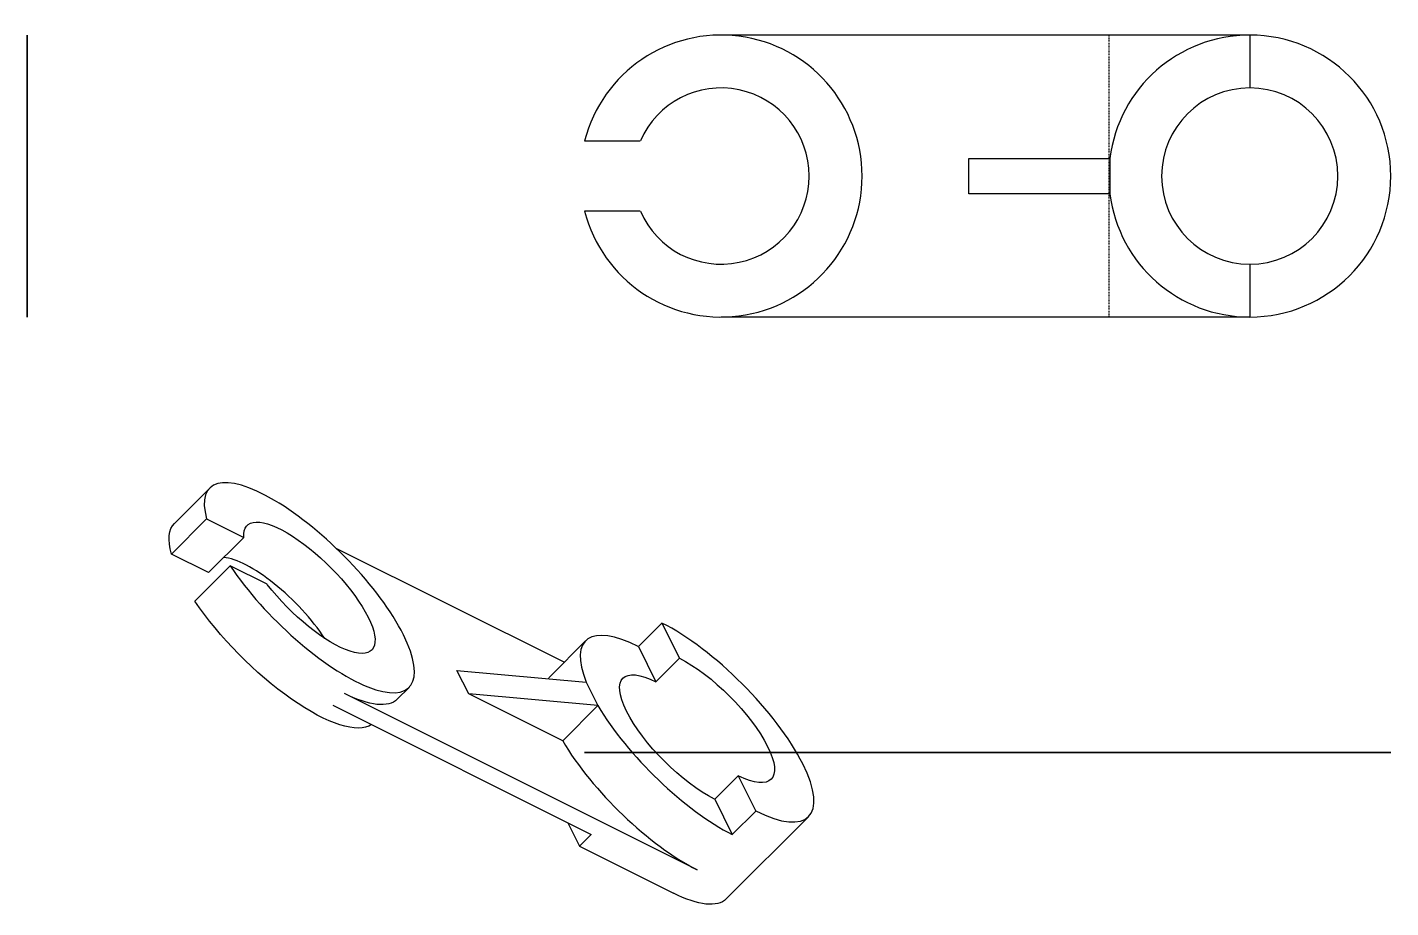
# Model space of a CAD drawing. Header units: inches. Extents: x 0 to 193, y -22 to 103.
import ezdxf

# ---------------------------------------------------------------- set-up
doc = ezdxf.new("R2010")
doc.units = ezdxf.units.IN
doc.header["$LTSCALE"] = 0.5
doc.header["$MEASUREMENT"] = 0
doc.linetypes.add('DASHED2', pattern=[0.375, 0.25, -0.125])
for name, color, linetype in [('PH-75F', 7, 'DASHED2'), ('PH-763', 7, 'DASHED2'), ('PH-767', 7, 'DASHED2'), ('PV-75F', 7, 'Continuous'), ('PV-763', 7, 'Continuous'), ('PV-767', 7, 'Continuous'), ('PV-76B', 7, 'Continuous')]:
    doc.layers.add(name, color=color, linetype=linetype)

# ---------------------------------------------------------------- blocks, each defined once
blk = doc.blocks.new('*U2')
at = {"layer": 'PV-75F'}
for p, q in [((0, 84.3, 15), (0, 101.8, 15)), ((0, 101.8, 25), (0, 101.8, 15)), ((0, 101.8, 25), (0, 94.3, 25)), ((0, 101.8), (0, 101.8, -5)), ((0, 101.8, -10), (0, 86.8, -10)), ((0, 86.8, 5), (0, 101.8, 5)), ((0, 101.8, 15), (0, 101.8, 5)), ((0, 101.8, 5), (0, 101.8)), ((0, 101.8, -5), (0, 101.8, -10)), ((0, 94.3, 25), (0, 69.3, 25)), ((0, 94.3, 15), (0, 94.3, 25)), ((0, 86.8, -10), (0, 86.8, 5)), ((0, 76.8, -10), (0, 86.8, -10)), ((0, 86.8, 5), (0, 76.8, 5)), ((0, 84.3, 5), (0, 84.3, 15)), ((0, 84.3, 15), (0, 79.3, 15)), ((0, 79.3, 15), (0, 79.3, 5)), ((0, 61.8, 15), (0, 79.3, 15)), ((0, 76.8, -10), (0, 61.8, -10)), ((0, 76.8, 5), (0, 76.8, -10)), ((0, 61.8, 5), (0, 76.8, 5)), ((0, 69.3, 25), (0, 69.3, 15)), ((0, 69.3, 25), (0, 61.8, 25)), ((0, 61.8, 25), (0, 61.8, 15)), ((0, 61.8), (0, 61.8, -5)), ((0, 61.8, 15), (0, 61.8, 5)), ((0, 61.8, 5), (0, 61.8)), ((0, 61.8, -5), (0, 61.8, -10))]:
    blk.add_line(p, q, dxfattribs=at)
blk = doc.blocks.new('*U3')
at = {"layer": 'PH-75F'}
for p, q in [((0, 101.8), (0, 61.8)), ((0, 61.8, -5), (0, 101.8, -5)), ((0, 94.3, 15), (0, 94.3, 5)), ((0, 94.3, 5), (0, 94.3, -10)), ((0, 84.3), (0, 84.3, 5)), ((0, 79.3, 5), (0, 79.3)), ((0, 69.3, 15), (0, 69.3, 5)), ((0, 69.3, 5), (0, 69.3, -10))]:
    blk.add_line(p, q, dxfattribs=at)
blk = doc.blocks.new('*U4')
at = {"layer": 'PV-763'}
for p, q in [((79.06, 0, -10), (118.43, 0, -10)), ((79.06, 0, 5), (79.06, 0, -10)), ((118.43, 0, 5), (79.06, 0, 5)), ((173.43, 0), (98.43, 0)), ((98.43, 0, -5), (153.43, 0, -5)), ((118.43, 0, 5), (118.43, 0)), ((118.43, 0, -5), (118.43, 0, -10)), ((153.58, 0, 15), (133.58, 0)), ((153.43, 0, -10), (173.43, 0, -10)), ((153.43, 0, -5), (153.43, 0, -10)), ((173.43, 0, 15), (153.58, 0, 15)), ((153.58, 0), (153.58, 0, 15)), ((193.43, 0, 25), (173.43, 0, 25)), ((173.43, 0, 25), (173.43, 0, 15)), ((173.43, 0, -10), (193.43, 0, -10)), ((193.43, 0, 25), (193.43, 0, -10))]:
    blk.add_line(p, q, dxfattribs=at)
blk = doc.blocks.new('*U5')
at = {"layer": 'PH-763'}
for p, q in [((86.97, 0, -10), (86.97, 0, 5)), ((110.93, 0, 5), (110.93, 0, -10)), ((160.93, 0, 15), (160.93, 0, -10)), ((185.93, 0, 25), (185.93, 0, -10))]:
    blk.add_line(p, q, dxfattribs=at)
blk = doc.blocks.new('*U6')
at = {"layer": 'PV-767'}
for p, q in [((173.43, 101.8), (98.43, 101.8)), ((173.43, 101.8), (173.43, 94.3)), ((79.06, 86.8), (86.97, 86.8)), ((133.58, 84.3), (153.58, 84.3)), ((133.58, 79.3), (133.58, 84.3)), ((153.58, 84.3), (153.58, 79.3)), ((153.58, 79.3), (133.58, 79.3)), ((86.97, 76.8), (79.06, 76.8)), ((173.43, 69.3), (173.43, 61.8)), ((173.43, 61.8), (98.43, 61.8))]:
    blk.add_line(p, q, dxfattribs=at)
for centre, radius, start, end in [((98.43, 81.8), 20, 194.4775, 525.5225), ((173.43, 81.8), 20, 90, 172.8192), ((173.43, 81.8), 20, -90, 90), ((98.43, 81.8), 12.5, 203.5782, 156.4218), ((173.43, 81.8), 12.5, 90, 270), ((173.43, 81.8), 12.5, 270, 90), ((173.43, 81.8), 20, 187.1808, 270)]:
    blk.add_arc(centre, radius, start, end, dxfattribs=at)
blk = doc.blocks.new('*U7')
at = {"layer": 'PH-767'}
blk.add_line((153.43, 101.8), (153.43, 61.8), dxfattribs=at)
blk = doc.blocks.new('*U8')
at = {"layer": 'PV-76B'}
for p, q in [((25.88, 37.53, 63.41), (20.88, 32.53, 53.41)), ((20.44, 28.18, 48.62), (25.44, 33.18, 58.62)), ((25.44, 33.18, 58.62), (30.71, 30.54, 61.26)), ((30.71, 30.54, 61.26), (25.71, 25.54, 51.26)), ((25.71, 25.54, 51.26), (20.44, 28.18, 48.62)), ((76.16, 12.82, 88.98), (43.84, 28.98, 72.82)), ((28.78, 26.51, 55.29), (23.78, 21.51, 45.29)), ((34.05, 23.88, 57.92), (28.78, 26.51, 55.29)), ((90.02, 18.39, 108.41), (86.69, 15.06, 101.74)), ((90.02, 18.39, 108.41), (92.52, 13.39, 105.91)), ((79.21, 15.87, 95.08), (74.21, 10.87, 85.08)), ((86.69, 15.06, 101.74), (89.19, 10.06, 99.24)), ((60.96, 11.67, 72.63), (79.29, 10, 89.29)), ((62.62, 8.34, 70.96), (60.96, 11.67, 72.63)), ((89.19, 10.06, 99.24), (92.52, 13.39, 105.91)), ((79.29, 10, 89.29), (80.96, 6.67, 87.63)), ((95.02, -16.61, 78.41), (45.02, 8.39, 53.41)), ((54.16, 9.25, 63.41), (52.49, 7.58, 60.08)), ((80.96, 6.67, 87.63), (62.62, 8.34, 70.96)), ((75.96, 1.67, 77.63), (62.62, 8.34, 70.96)), ((43.35, 6.72, 50.08), (80.02, -11.61, 68.41)), ((75.96, 1.67, 77.63), (80.96, 6.67, 87.63)), ((100.85, -3.28, 97.58), (97.52, -6.61, 90.91)), ((100.85, -3.28, 97.58), (103.35, -8.28, 95.08)), ((97.52, -6.61, 90.91), (100.02, -11.61, 88.41)), ((110.83, -9.09, 101.74), (99.16, -20.75, 78.41)), ((103.35, -8.28, 95.08), (100.02, -11.61, 88.41)), ((76.69, -9.94, 66.74), (78.35, -13.28, 65.08)), ((80.02, -11.61, 68.41), (78.35, -13.28, 65.08)), ((78.35, -13.28, 65.08), (91.69, -19.94, 71.74))]:
    blk.add_line(p, q, dxfattribs=at)
at = {"layer": 'PV-76B', "extrusion": (-0.57735, -0.57735, 0.57735)}
for centre, major_axis, start_param, end_param in [((40.02, 23.39, 63.41), (14.14, -14.14), -2.103514, 3.674311), ((35.02, 18.39, 53.41), (-8.84, 8.84), -2.128395, -0.373881), ((93.35, 1.72, 95.08), (-14.14, 14.14), -0.785398, 0.66007), ((96.69, 5.06, 101.74), (14.14, -14.14), -0.785398, 2.356194), ((88.35, -3.28, 85.08), (-14.14, 14.14), 0, 0.071341), ((93.35, 1.72, 95.08), (14.14, -14.14), -2.230867, -0.785398), ((88.35, -3.28, 85.08), (14.14, -14.14), -2.230867, -0.785398)]:
    blk.add_ellipse(centre, major_axis=major_axis, ratio=0.57735, start_param=start_param, end_param=end_param, dxfattribs=at)
at = {"layer": 'PV-76B', "extrusion": (0.57735, 0.57735, -0.57735)}
for centre, major_axis, start_param, end_param in [((40.02, 23.39, 63.41), (-8.84, 8.84), -0.373881, 5.08627), ((35.02, 18.39, 53.41), (-14.14, 14.14), -0.532718, 0), ((35.02, 18.39, 53.41), (14.14, -14.14), 0.062664, 2.103514), ((93.35, 1.72, 95.08), (-8.84, 8.84), -2.356194, 0.785398), ((96.69, 5.06, 101.74), (8.84, -8.84), -2.356194, 0.785398), ((38.35, 21.72, 60.08), (14.14, -14.14), 0, 0.785398), ((85.02, -6.61, 78.41), (14.14, -14.14), 0, 0.785398)]:
    blk.add_ellipse(centre, major_axis=major_axis, ratio=0.57735, start_param=start_param, end_param=end_param, dxfattribs=at)

msp = doc.modelspace()

# ---------------------------------------------------------------- block references
at = {"layer": 'PH-75F'}
msp.add_blockref('*U3', (0, 0), dxfattribs=at)
at = {"layer": 'PH-763'}
msp.add_blockref('*U5', (0, 0), dxfattribs=at)
at = {"layer": 'PH-767'}
msp.add_blockref('*U7', (0, 0), dxfattribs=at)
at = {"layer": 'PV-75F'}
msp.add_blockref('*U2', (0, 0), dxfattribs=at)
at = {"layer": 'PV-763'}
msp.add_blockref('*U4', (0, 0), dxfattribs=at)
at = {"layer": 'PV-767'}
msp.add_blockref('*U6', (0, 0), dxfattribs=at)
at = {"layer": 'PV-76B'}
msp.add_blockref('*U8', (0, 0), dxfattribs=at)

doc.saveas('drawing.dxf')
